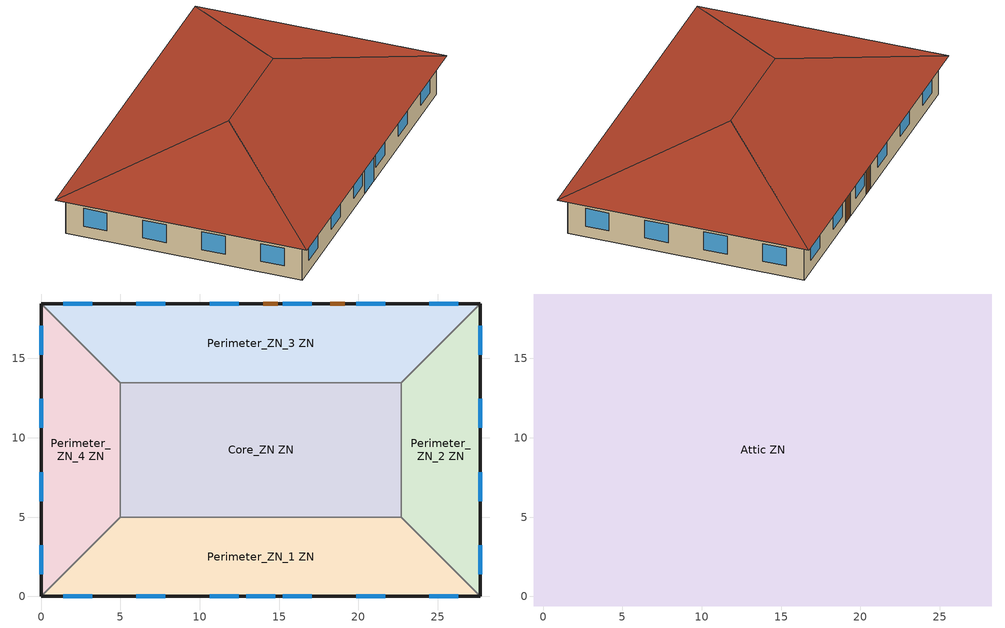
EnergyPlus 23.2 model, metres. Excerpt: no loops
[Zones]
Core_ZN ZN
 floor ground (Foundation F 126 Perim 0 Area 14966): 22.69,13.46 22.69,5 5,5 5,13.46 z0
 wall to Perimeter_ZN_2 ZN (Typical Interior Wall): 22.69,5 22.69,13.46 z0:3.05
 wall to Perimeter_ZN_3 ZN (Typical Interior Wall): 22.69,13.46 5,13.46 z0:3.05
 wall to Perimeter_ZN_1 ZN (Typical Interior Wall): 5,5 22.69,5 z0:3.05
 wall to Perimeter_ZN_4 ZN (Typical Interior Wall): 5,13.46 5,5 z0:3.05
Perimeter_ZN_1 ZN
 floor ground (Foundation F 126 Perim 2769 Area 11345): 22.69,5 27.69,0 0,0 5,5 z0
 wall outside (Typical Insulated Wood Framed Exterior Wall R-11.24): 0,0 27.69,0 z0:3.05
 wall to Perimeter_ZN_2 ZN (Typical Interior Wall): 27.69,0 22.69,5 z0:3.05
 wall to Perimeter_ZN_4 ZN (Typical Interior Wall): 5,5 0,0 z0:3.05
 window (U 0.54 SHGC 0.25 Simple Glazing Window U-0.54 SHGC 0.25 2): 12.93,0 14.76,0 z0:2.13
 window (U 0.54 SHGC 0.25 Simple Glazing Window U-0.54 SHGC 0.25): 1.39,0 3.22,0 / 6.01,0 7.84,0 / 10.62,0 12.45,0 / 15.24,0 17.07,0 / 19.85,0 21.68,0 / 24.47,0 26.3,0 z0.9:2.42
Perimeter_ZN_2 ZN
 floor ground (Foundation F 126 Perim 1846 Area 673): 27.69,18.46 27.69,0 22.69,5 22.69,13.46 z0
 wall outside (Typical Insulated Wood Framed Exterior Wall R-11.24): 27.69,0 27.69,18.46 z0:3.05
 wall to Perimeter_ZN_3 ZN (Typical Interior Wall): 27.69,18.46 22.69,13.46 z0:3.05
 window (U 0.54 SHGC 0.25 Simple Glazing Window U-0.54 SHGC 0.25): 27.69,1.39 27.69,3.22 / 27.69,6.01 27.69,7.84 / 27.69,10.62 27.69,12.45 / 27.69,15.24 27.69,17.07 z0.9:2.42
Perimeter_ZN_3 ZN
 floor ground (Foundation F 126 Perim 2769 Area 11345): 27.69,18.46 22.69,13.46 5,13.46 0,18.46 z0
 wall outside (Typical Insulated Wood Framed Exterior Wall R-11.24): 27.69,18.46 0,18.46 z0:3.05
 wall to Perimeter_ZN_4 ZN (Typical Interior Wall): 0,18.46 5,13.46 z0:3.05
 window (U 0.54 SHGC 0.25 Simple Glazing Window U-0.54 SHGC 0.25): 26.3,18.46 24.47,18.46 / 21.68,18.46 19.85,18.46 / 17.07,18.46 15.24,18.46 / 12.45,18.46 10.62,18.46 / 7.84,18.46 6.01,18.46 / 3.22,18.46 1.39,18.46 z0.9:2.42
 door (Typical Insulated Metal Door R-2.7): 14.91,18.46 14,18.46 / 19.13,18.46 18.22,18.46 z0:2.13
Perimeter_ZN_4 ZN
 floor ground (Foundation F 126 Perim 1846 Area 673): 0,18.46 5,13.46 5,5 0,0 z0
 wall outside (Typical Insulated Wood Framed Exterior Wall R-11.24): 0,18.46 0,0 z0:3.05
 window (U 0.54 SHGC 0.25 Simple Glazing Window U-0.54 SHGC 0.25): 0,17.07 0,15.24 / 0,12.45 0,10.62 / 0,7.84 0,6.01 / 0,3.22 0,1.39 z0.9:2.42
Attic ZN
 floor outside (Typical Attic Soffit): 28.29,19.06 28.29,-0.6 27.69,0 27.69,18.46 z3.05; 28.29,19.06 27.69,18.46 0,18.46 -0.6,19.06 z3.05; 27.69,0 28.29,-0.6 -0.6,-0.6 0,0 z3.05; -0.6,19.06 0,18.46 0,0 -0.6,-0.6 z3.05
 floor to Core_ZN ZN (Typical Wood Joist Attic Floor R-37.04 1): 22.69,13.46 22.69,5 5,5 5,13.46 z3.05
 floor to Perimeter_ZN_2 ZN (Typical Wood Joist Attic Floor R-37.04 1): 27.69,18.46 27.69,0 22.69,5 22.69,13.46 z3.05
 floor to Perimeter_ZN_3 ZN (Typical Wood Joist Attic Floor R-37.04 1): 27.69,18.46 22.69,13.46 5,13.46 0,18.46 z3.05
 floor to Perimeter_ZN_1 ZN (Typical Wood Joist Attic Floor R-37.04 1): 22.69,5 27.69,0 0,0 5,5 z3.05
 floor to Perimeter_ZN_4 ZN (Typical Wood Joist Attic Floor R-37.04 1): 0,18.46 5,13.46 5,5 0,0 z3.05
 roof outside (Typical Uninsulated Wood Joist Attic Roof): 18.46,9.23,6.33 28.29,-0.6,3.05 28.29,19.06,3.05; 18.46,9.23,6.33 28.29,19.06,3.05 -0.6,19.06,3.05 9.23,9.23,6.33; 9.23,9.23,6.33 -0.6,-0.6,3.05 28.29,-0.6,3.05 18.46,9.23,6.33; 9.23,9.23,6.33 -0.6,19.06,3.05 -0.6,-0.6,3.05
[Building]
-SmallOffice-ASHRAE 169-2013-2A created: 2024-03-22 13:12:20 +0100: North Axis {deg}=0; Terrain=City; Loads Convergence Tolerance Value {W}=0.04; Temperature Convergence Tolerance Value {deltaC}=0.2; Solar Distribution=FullInteriorAndExterior; Maximum Number of Warmup Days=25; Minimum Number of Warmup Days=6
[Site:Location]
Tampa-MacDill AFB_FL_USA: Latitude {deg}=27.85; Longitude {deg}=-82.52; Time Zone {hr}=-5; Elevation {m}=8
[Site:GroundTemperature:FCfactorMethod]
January Ground Temperature {C}=24.2; February Ground Temperature {C}=18.9; March Ground Temperature {C}=15.7; April Ground Temperature {C}=13.6; May Ground Temperature {C}=15.5; June Ground Temperature {C}=17.1; July Ground Temperature {C}=21.2; August Ground Temperature {C}=26.9; September Ground Temperature {C}=27.6; October Ground Temperature {C}=27.9; November Ground Temperature {C}=27.4; December Ground Temperature {C}=26.2
[Site:WaterMainsTemperature]
Calculation Method=Correlation; Annual Average Outdoor Air Temperature {C}=21.85; Maximum Difference In Monthly Average Outdoor Air Temperatures {deltaC}=14.3
[SizingPeriod:DesignDay] Day of Month=21; Dry-Bulb Temperature Range Modifier Type=DefaultMultipliers; Humidity Condition Type=Wetbulb; Barometric Pressure {Pa}=101229; Rain Indicator=No; Snow Indicator=No; Daylight Saving Time Indicator=No; Begin Environment Reset Mode=FullResetAtBeginEnvironment
Name | Month | Day Type | Maximum Dry-Bulb Temperature {C} | Daily Dry-Bulb Temperature Range {deltaC} | Wetbulb or DewPoint at Maximum Dry-Bulb {C} | Wind Speed {m/s} | Wind Direction {deg} | Solar Model Indicator | ASHRAE Clear Sky Optical Depth for Beam Irradiance (taub) | ASHRAE Clear Sky Optical Depth for Diffuse Irradiance (taud) | Sky Clearness
Tampa-MacDill.AFB_FL_USA Ann Clg .4% Condns DB=>MWB | 8 | SummerDesignDay | 33.9 | 7.9 | 25.1 | 3.1 | 270 | ASHRAETau | 0.491 | 2.016
Tampa-MacDill.AFB_FL_USA Ann Htg 99.6% Condns DB | 1 | WinterDesignDay | 4.6 | 0 | 4.6 | 2.5 | 10 | ASHRAEClearSky |  |  | 0
[Material] Thermal Absorptance=0.9; Solar Absorptance=0.7
Name | Roughness | Thickness {m} | Conductivity {W/m-K} | Density {kg/m3} | Specific Heat {J/kg-K} | Visible Absorptance
25mm Stucco | Smooth | 0.0254 | 0.72 | 1856 | 840 | 0.7
5/8 in. Gypsum Board | MediumSmooth | 0.0159 | 0.16 | 800 | 1090 | 0.7
5/8 in. Plywood | Smooth | 0.0159 | 0.12 | 544 | 1210 | 0.7
Asphalt Shingles | VeryRough | 0.0032 | 0.04 | 1120 | 1260 | 0.7
F08 Metal surface | Smooth | 0.0008 | 45.28 | 7824 | 500 | 0.7
G01 13mm gypsum board | Smooth | 0.0127 | 0.16 | 800 | 1090 | 0.5
Std Wood 6inch | MediumSmooth | 0.15 | 0.12 | 540 | 1210 | 0.7
[Material:NoMass] Roughness=Smooth; Thermal Absorptance=0.9; Solar Absorptance=0.7; Visible Absorptance=0.7
Name | Thermal Resistance {m2-K/W}
Typical Insulation R-1.85 | 0.326262
Typical Insulation R-35.4 1 | 6.23479
Typical Insulation R-9.06 | 1.59504
[WindowMaterial:SimpleGlazingSystem] U-Factor {W/m2-K}=3.06626; Solar Heat Gain Coefficient=0.25
U 0.54 SHGC 0.25 Simple Glazing U-0.54 SHGC 0.25; U 0.54 SHGC 0.25 Simple Glazing U-0.54 SHGC 0.25 2
[Construction]
InteriorFurnishings: Std Wood 6inch
Typical Attic Soffit: 5/8 in. Plywood
Typical Insulated Metal Door R-2.7: F08 Metal surface, Typical Insulation R-1.85
Typical Insulated Wood Framed Exterior Wall R-11.24: 25mm Stucco, 5/8 in. Gypsum Board, Typical Insulation R-9.06, 5/8 in. Gypsum Board
Typical Interior Wall: G01 13mm gypsum board, G01 13mm gypsum board
Typical Uninsulated Wood Joist Attic Roof: Asphalt Shingles, 5/8 in. Plywood
Typical Wood Joist Attic Floor R-37.04 1: 5/8 in. Gypsum Board, Typical Insulation R-35.4 1
U 0.54 SHGC 0.25 Simple Glazing Window U-0.54 SHGC 0.25: U 0.54 SHGC 0.25 Simple Glazing U-0.54 SHGC 0.25
U 0.54 SHGC 0.25 Simple Glazing Window U-0.54 SHGC 0.25 2: U 0.54 SHGC 0.25 Simple Glazing U-0.54 SHGC 0.25 2
[Construction:FfactorGroundFloor] F-Factor {W/m-K}=1.26344
Name | Area {m2} | PerimeterExposed {m}
Foundation F 126 Perim 0 Area 14966 | 149.6574 | 0
Foundation F 126 Perim 1846 Area 673 | 67.3 | 18.46
Foundation F 126 Perim 2769 Area 11345 | 113.45 | 27.69
[Zone] Multiplier=1
Name | Part of Total Floor Area
Attic ZN | No
Core_ZN ZN; Perimeter_ZN_1 ZN; Perimeter_ZN_2 ZN; Perimeter_ZN_3 ZN; Perimeter_ZN_4 ZN | Yes
[Space]
Name | Zone | Space Type
Attic | Attic ZN | Office Attic
Core_ZN | Core_ZN ZN | Office WholeBuilding - Sm Office
Perimeter_ZN_1 | Perimeter_ZN_1 ZN | Office WholeBuilding - Sm Office
Perimeter_ZN_2 | Perimeter_ZN_2 ZN | Office WholeBuilding - Sm Office
Perimeter_ZN_3 | Perimeter_ZN_3 ZN | Office WholeBuilding - Sm Office
Perimeter_ZN_4 | Perimeter_ZN_4 ZN | Office WholeBuilding - Sm Office
[SpaceList]
Office Attic: Attic
Office WholeBuilding - Sm Office: Perimeter_ZN_1, Perimeter_ZN_2, Perimeter_ZN_3, Perimeter_ZN_4, Core_ZN
[InternalMass] Construction=InteriorFurnishings
Name | Zone or ZoneList | Space or SpaceList | Surface Area {m2}
Attic Mass | Attic ZN | Attic | 1135.95
Core_ZN Mass | Core_ZN ZN | Core_ZN | 299.3148
Perimeter_ZN_1 Mass | Perimeter_ZN_1 ZN | Perimeter_ZN_1 | 226.9
Perimeter_ZN_2 Mass | Perimeter_ZN_2 ZN | Perimeter_ZN_2 | 134.6
Perimeter_ZN_3 Mass | Perimeter_ZN_3 ZN | Perimeter_ZN_3 | 226.9
Perimeter_ZN_4 Mass | Perimeter_ZN_4 ZN | Perimeter_ZN_4 | 134.6
[ZoneInfiltration:DesignFlowRate] Temperature Term Coefficient=0; Velocity Squared Term Coefficient=0
Name | Zone or ZoneList or Space or SpaceList | Schedule | Design Flow Rate Calculation Method | Design Flow Rate {m3/s} | Constant Term Coefficient | Velocity Term Coefficient | Flow Rate per Exterior Surface Area {m3/s-m2}
attic Infiltration | Attic | Always On | Flow/Zone | 0.2001 | 1 | 0
entry door Infiltration | Perimeter_ZN_1 | OfficeSmall INFIL_Door_Opening_SCH | Flow/Zone | 0.129785 | 1 | 0
Perimeter_ZN_1 Infiltration | Perimeter_ZN_1 | OfficeSmall INFIL_QUARTER_ON_SCH | Flow/ExteriorArea |  | 0 | 0.224 | 0.000569573
Perimeter_ZN_2 Infiltration | Perimeter_ZN_2 | OfficeSmall INFIL_QUARTER_ON_SCH | Flow/ExteriorArea |  | 0 | 0.224 | 0.000569573
Perimeter_ZN_3 Infiltration | Perimeter_ZN_3 | OfficeSmall INFIL_QUARTER_ON_SCH | Flow/ExteriorArea |  | 0 | 0.224 | 0.000569573
Perimeter_ZN_4 Infiltration | Perimeter_ZN_4 | OfficeSmall INFIL_QUARTER_ON_SCH | Flow/ExteriorArea |  | 0 | 0.224 | 0.000569573
[People]
Office WholeBuilding - Sm Office People: Zone or ZoneList or Space or SpaceList=Office WholeBuilding - Sm Office; Number of People Schedule=OfficeSmall BLDG_OCC_SCH; Number of People Calculation Method=People/Area; People per Floor Area {person/m2}=0.0602779; Fraction Radiant=0.3; Activity Level Schedule=OfficeSmall ACTIVITY_SCH; Work Efficiency Schedule=Work Efficiency Schedule; Clothing Insulation Schedule=Clothing Schedule; Air Velocity Schedule=Air Velocity Schedule
[ElectricEquipment]
Office WholeBuilding - Sm Office Elec Equip: Zone or ZoneList or Space or SpaceList=Office WholeBuilding - Sm Office; Schedule=OfficeSmall BLDG_EQUIP_SCH_2013; Design Level Calculation Method=Watts/Area; Watts per Zone Floor Area {W/m2}=6.78126; Fraction Latent=0; Fraction Radiant=0; Fraction Lost=0
[Lights] Schedule=OfficeSmall BLDG_LIGHT_SCH_2013; Design Level Calculation Method=Watts/Area; Watts per Zone Floor Area {W/m2}=8.50349; Return Air Fraction=0; Fraction Radiant=0.7; Fraction Visible=0.2; Fraction Replaceable=1
Name | Zone or ZoneList or Space or SpaceList
Core_ZN-Office WholeBuilding - Sm Office Lights | Core_ZN
Perimeter_ZN_1-Office WholeBuilding - Sm Office Lights | Perimeter_ZN_1
Perimeter_ZN_2-Office WholeBuilding - Sm Office Lights | Perimeter_ZN_2
Perimeter_ZN_3-Office WholeBuilding - Sm Office Lights | Perimeter_ZN_3
Perimeter_ZN_4-Office WholeBuilding - Sm Office Lights | Perimeter_ZN_4
[Daylighting:Controls] Lighting Control Type=Stepped; Minimum Input Power Fraction for Continuous or ContinuousOff Dimming Control=0.3; Minimum Light Output Fraction for Continuous or ContinuousOff Dimming Control=0.2; Number of Stepped Control Steps=3; Probability Lighting will be Reset When Needed in Manual Stepped Control=1; Glare Calculation Azimuth Angle of View Direction Clockwise from Zone y-Axis {deg}=-0; Maximum Allowable Discomfort Glare Index=22; Illuminance Setpoint at Reference Point 1 {lux}=377; Illuminance Setpoint at Reference Point 2 {lux}=377
Name | Zone or Space | Glare Calculation Daylighting Reference Point | Daylighting Reference Point Name 1 | Fraction of Lights Controlled by Reference Point 1 | Daylighting Reference Point Name 2 | Fraction of Lights Controlled by Reference Point 2
Perimeter_ZN_1 ZN DaylightingControls | Perimeter_ZN_1 ZN | Perimeter_ZN_1 Daylt Sensor 1 | Perimeter_ZN_1 Daylt Sensor 1 | 0.218 | Perimeter_ZN_1 Daylt Sensor 2 | 0.056
Perimeter_ZN_2 ZN DaylightingControls | Perimeter_ZN_2 ZN | Perimeter_ZN_2 Daylt Sensor 1 | Perimeter_ZN_2 Daylt Sensor 1 | 0.231 | Perimeter_ZN_2 Daylt Sensor 2 | 0.051
Perimeter_ZN_3 ZN DaylightingControls | Perimeter_ZN_3 ZN | Perimeter_ZN_3 Daylt Sensor 1 | Perimeter_ZN_3 Daylt Sensor 1 | 0.215 | Perimeter_ZN_3 Daylt Sensor 2 | 0.056
Perimeter_ZN_4 ZN DaylightingControls | Perimeter_ZN_4 ZN | Perimeter_ZN_4 Daylt Sensor 1 | Perimeter_ZN_4 Daylt Sensor 1 | 0.231 | Perimeter_ZN_4 Daylt Sensor 2 | 0.051
[AvailabilityManager:NightCycle] Applicability Schedule=Always On Discrete; Fan Schedule=OfficeSmall HVACOperationSchd; Control Type=CycleOnAny; Thermostat Tolerance {deltaC}=1; Cycling Run Time Control Type=FixedRunTime; Cycling Run Time {s}=1800
Availability Manager Night Cycle 5; Availability Manager Night Cycle 1; Availability Manager Night Cycle 2; Availability Manager Night Cycle 3; Availability Manager Night Cycle 4
[AvailabilityManager:Scheduled] Schedule=Always On Discrete
Core_ZN ZN PSZ-AC-1 OA System Availability Manager; Perimeter_ZN_1 ZN PSZ-AC-2 OA System Availability Manager; Perimeter_ZN_2 ZN PSZ-AC-3 OA System Availability Manager; Perimeter_ZN_3 ZN PSZ-AC-4 OA System Availability Manager; Perimeter_ZN_4 ZN PSZ-AC-5 OA System Availability Manager
[Exterior:Lights] Control Option=AstronomicalClock
Name | Schedule | Design Level {W}
NonDimming Exterior Lights Def | OfficeSmall Exterior_lighting_schedule_a | 50.7
Occ Sensing Exterior Lights Def | OfficeSmall Exterior_lighting_schedule_b_2016 | 560.6344
[EnergyManagementSystem:Sensor]
Name | Output:Variable or Output:Meter Index Key | Output:Variable or Output:Meter
Business_Sensor | OfficeSmall_BUSINESS_SCH | Schedule Value
Core_ZN_LSr | Core_ZN | Space Lights Electricity Rate
Perimeter_ZN_1_LSr | Perimeter_ZN_1 | Space Lights Electricity Rate
Perimeter_ZN_2_LSr | Perimeter_ZN_2 | Space Lights Electricity Rate
Perimeter_ZN_3_LSr | Perimeter_ZN_3 | Space Lights Electricity Rate
Perimeter_ZN_4_LSr | Perimeter_ZN_4 | Space Lights Electricity Rate
[EnergyManagementSystem:Actuator] Actuated Component Type=Lights; Actuated Component Control Type=Electricity Rate
Name | Actuated Component Unique
Core_ZN_Light1_Actuator | Core_ZN-Office WholeBuilding - Sm Office Lights
Perimeter_ZN_1_Light1_Actuator | Perimeter_ZN_1-Office WholeBuilding - Sm Office Lights
Perimeter_ZN_2_Light1_Actuator | Perimeter_ZN_2-Office WholeBuilding - Sm Office Lights
Perimeter_ZN_3_Light1_Actuator | Perimeter_ZN_3-Office WholeBuilding - Sm Office Lights
Perimeter_ZN_4_Light1_Actuator | Perimeter_ZN_4-Office WholeBuilding - Sm Office Lights
[EnergyManagementSystem:Program]
SET_Core_ZN_Light_EMS_Program: SET Core_ZN_LSr_IP=0.093*Core_ZN_LSr/149.65740000000002; IF (Business_Sensor <= 0) && (Core_ZN_LSr_IP >= 0.02); SET Core_ZN_Light1_Actuator = 0.02*149.65740000000002/0.09290304; ELSE; SET Core_ZN_Light1_Actuator = NULL; ENDIF
SET_Perimeter_ZN_1_Light_EMS_Program: SET Perimeter_ZN_1_LSr_IP=0.093*Perimeter_ZN_1_LSr/113.44999999999999; IF (Business_Sensor <= 0) && (Perimeter_ZN_1_LSr_IP >= 0.02); SET Perimeter_ZN_1_Light1_Actuator = 0.02*113.44999999999999/0.09290304; ELSE; SET Perimeter_ZN_1_Light1_Actuator = NULL; ENDIF
SET_Perimeter_ZN_2_Light_EMS_Program: SET Perimeter_ZN_2_LSr_IP=0.093*Perimeter_ZN_2_LSr/67.30000000000001; IF (Business_Sensor <= 0) && (Perimeter_ZN_2_LSr_IP >= 0.02); SET Perimeter_ZN_2_Light1_Actuator = 0.02*67.30000000000001/0.09290304; ELSE; SET Perimeter_ZN_2_Light1_Actuator = NULL; ENDIF
SET_Perimeter_ZN_3_Light_EMS_Program: SET Perimeter_ZN_3_LSr_IP=0.093*Perimeter_ZN_3_LSr/113.45000000000002; IF (Business_Sensor <= 0) && (Perimeter_ZN_3_LSr_IP >= 0.02); SET Perimeter_ZN_3_Light1_Actuator = 0.02*113.45000000000002/0.09290304; ELSE; SET Perimeter_ZN_3_Light1_Actuator = NULL; ENDIF
SET_Perimeter_ZN_4_Light_EMS_Program: SET Perimeter_ZN_4_LSr_IP=0.093*Perimeter_ZN_4_LSr/67.30000000000001; IF (Business_Sensor <= 0) && (Perimeter_ZN_4_LSr_IP >= 0.02); SET Perimeter_ZN_4_Light1_Actuator = 0.02*67.30000000000001/0.09290304; ELSE; SET Perimeter_ZN_4_Light1_Actuator = NULL; ENDIF
[EnergyManagementSystem:ProgramCallingManager]
SET_Core_ZN_Light_EMS_Program_Manager: AfterPredictorAfterHVACManagers; SET_Core_ZN_Light_EMS_Program
SET_Perimeter_ZN_1_Light_EMS_Program_Manager: AfterPredictorAfterHVACManagers; SET_Perimeter_ZN_1_Light_EMS_Program
SET_Perimeter_ZN_2_Light_EMS_Program_Manager: AfterPredictorAfterHVACManagers; SET_Perimeter_ZN_2_Light_EMS_Program
SET_Perimeter_ZN_3_Light_EMS_Program_Manager: AfterPredictorAfterHVACManagers; SET_Perimeter_ZN_3_Light_EMS_Program
SET_Perimeter_ZN_4_Light_EMS_Program_Manager: AfterPredictorAfterHVACManagers; SET_Perimeter_ZN_4_Light_EMS_Program
[Schedule:Day:Interval]
OfficeSmall BLDG_OCC_SCH Default; OfficeSmall BLDG_OCC_SCH Winter Design Day; Work Efficiency Schedule Default; OfficeSmall BLDG_EQUIP_SCH_2013 Winter Design Day; OfficeSmall BLDG_LIGHT_SCH_2013 Winter Design Day; OfficeSmall HVACOperationSchd Default; OfficeSmall HVACOperationSchd Winter Design Day; OfficeSmall INFIL_Door_Opening_SCH Default; OfficeSmall INFIL_Door_Opening_SCH Summer Design Day; OfficeSmall INFIL_Door_Opening_SCH Winter Design Day; OfficeSmall_BUSINESS_SCH Default; OfficeSmall_BUSINESS_SCH Winter Design Day: No, 24:00, 0
OfficeSmall BLDG_OCC_SCH Wkdy Day: No, 06:00, 0, 07:00, 0.11, 08:00, 0.21, 12:00, 1, 13:00, 0.53, 17:00, 1, 18:00, 0.32, 22:00, 0.11, 23:00, 0.05, 24:00, 0
OfficeSmall BLDG_OCC_SCH Summer Design Day; Clothing Schedule Default Winter Clothes; OfficeSmall BLDG_EQUIP_SCH_2013 Summer Design Day; OfficeSmall BLDG_LIGHT_SCH_2013 Summer Design Day; Always On Default; OfficeSmall INFIL_QUARTER_ON_SCH Default; OfficeSmall_BUSINESS_SCH Summer Design Day: No, 24:00, 1
OfficeSmall ACTIVITY_SCH Default; OfficeSmall ACTIVITY_SCH Summer Design Day; OfficeSmall ACTIVITY_SCH Winter Design Day: No, 24:00, 120
Air Velocity Schedule Default: No, 24:00, 0.2
OfficeSmall BLDG_EQUIP_SCH_2013 Wknd Day: No, 24:00, 0.163791
OfficeSmall BLDG_EQUIP_SCH_2013 Default|Wkdy Day; OfficeSmall BLDG_EQUIP_SCH_2013 Default: No, 06:00, 0.409478, 08:00, 0.479753, 12:00, 0.959505, 13:00, 0.901935, 17:00, 0.959505, 18:00, 0.479753, 23:00, 0.191901, 24:00, 0.163791
OfficeSmall BLDG_LIGHT_SCH_2013 Wknd Day: No, 24:00, 0.18
OfficeSmall BLDG_LIGHT_SCH_2013 Default|Wkdy Day; OfficeSmall BLDG_LIGHT_SCH_2013 Default: No, 05:00, 0.18, 06:00, 0.23, 07:00, 0.178641, 08:00, 0.326215, 12:00, 0.699031, 13:00, 0.621361, 17:00, 0.699031, 18:00, 0.473788, 20:00, 0.326215, 22:00, 0.248544, 23:00, 0.178641, 24:00, 0.18
OfficeSmall Exterior_lighting_schedule_a Default; OfficeSmall Exterior_lighting_schedule_a Summer Design Day; OfficeSmall Exterior_lighting_schedule_a Winter Design Day: No, 06:00, 0, 24:00, 1
OfficeSmall Exterior_lighting_schedule_b_2016 Default; OfficeSmall Exterior_lighting_schedule_b_2016 Summer Design Day; OfficeSmall Exterior_lighting_schedule_b_2016 Winter Design Day: No, 06:00, 0.5, 24:00, 1
OfficeSmall HVACOperationSchd SmrDsn|Wkdy Day; OfficeSmall HVACOperationSchd Summer Design Day: No, 06:00, 0, 19:00, 1, 24:00, 0
OfficeSmall INFIL_Door_Opening_SCH Wkdy Day: No, 06:00, 0, 07:00, 0.144, 08:00, 1, 12:00, 0.144, 13:00, 1, 17:00, 0.144, 18:00, 1, 19:00, 0.144, 24:00, 0
OfficeSmall INFIL_QUARTER_ON_SCH SmrDsn|Wkdy Day; OfficeSmall INFIL_QUARTER_ON_SCH Summer Design Day: No, 07:00, 1, 19:00, 0.25, 24:00, 1
OfficeSmall INFIL_QUARTER_ON_SCH Winter Design Day; OfficeSmall INFIL_QUARTER_ON_SCH WntrDsn|Sat Day: No, 07:00, 1, 18:00, 0.25, 24:00, 1
OfficeSmall_BUSINESS_SCH Wkdy Day: No, 06:00, 0, 22:00, 1, 24:00, 0
[Schedule:Week:Daily]
OfficeSmall BLDG_OCC_SCH Week Rule - Jan1-Dec31: OfficeSmall BLDG_OCC_SCH Default, OfficeSmall BLDG_OCC_SCH Wkdy Day, OfficeSmall BLDG_OCC_SCH Wkdy Day, OfficeSmall BLDG_OCC_SCH Wkdy Day, OfficeSmall BLDG_OCC_SCH Wkdy Day, OfficeSmall BLDG_OCC_SCH Wkdy Day, OfficeSmall BLDG_OCC_SCH Default, OfficeSmall BLDG_OCC_SCH Default, OfficeSmall BLDG_OCC_SCH Summer Design Day, OfficeSmall BLDG_OCC_SCH Winter Design Day, OfficeSmall BLDG_OCC_SCH Default, OfficeSmall BLDG_OCC_SCH Default
OfficeSmall ACTIVITY_SCH Week Rule - Jan1-Dec31: OfficeSmall ACTIVITY_SCH Default, OfficeSmall ACTIVITY_SCH Default, OfficeSmall ACTIVITY_SCH Default, OfficeSmall ACTIVITY_SCH Default, OfficeSmall ACTIVITY_SCH Default, OfficeSmall ACTIVITY_SCH Default, OfficeSmall ACTIVITY_SCH Default, OfficeSmall ACTIVITY_SCH Default, OfficeSmall ACTIVITY_SCH Summer Design Day, OfficeSmall ACTIVITY_SCH Winter Design Day, OfficeSmall ACTIVITY_SCH Default, OfficeSmall ACTIVITY_SCH Default
Work Efficiency Schedule Week Rule - Jan1-Dec31: Work Efficiency Schedule Default, Work Efficiency Schedule Default, Work Efficiency Schedule Default, Work Efficiency Schedule Default, Work Efficiency Schedule Default, Work Efficiency Schedule Default, Work Efficiency Schedule Default, Work Efficiency Schedule Default, Work Efficiency Schedule Default, Work Efficiency Schedule Default, Work Efficiency Schedule Default, Work Efficiency Schedule Default
Clothing Schedule Week Rule - Jan1-Dec31: Clothing Schedule Default Winter Clothes, Clothing Schedule Default Winter Clothes, Clothing Schedule Default Winter Clothes, Clothing Schedule Default Winter Clothes, Clothing Schedule Default Winter Clothes, Clothing Schedule Default Winter Clothes, Clothing Schedule Default Winter Clothes, Clothing Schedule Default Winter Clothes, Clothing Schedule Default Winter Clothes, Clothing Schedule Default Winter Clothes, Clothing Schedule Default Winter Clothes, Clothing Schedule Default Winter Clothes
Air Velocity Schedule Week Rule - Jan1-Dec31: Air Velocity Schedule Default, Air Velocity Schedule Default, Air Velocity Schedule Default, Air Velocity Schedule Default, Air Velocity Schedule Default, Air Velocity Schedule Default, Air Velocity Schedule Default, Air Velocity Schedule Default, Air Velocity Schedule Default, Air Velocity Schedule Default, Air Velocity Schedule Default, Air Velocity Schedule Default
OfficeSmall BLDG_EQUIP_SCH_2013 Week Rule - Jan1-Dec31: OfficeSmall BLDG_EQUIP_SCH_2013 Wknd Day, OfficeSmall BLDG_EQUIP_SCH_2013 Default|Wkdy Day, OfficeSmall BLDG_EQUIP_SCH_2013 Default|Wkdy Day, OfficeSmall BLDG_EQUIP_SCH_2013 Default|Wkdy Day, OfficeSmall BLDG_EQUIP_SCH_2013 Default|Wkdy Day, OfficeSmall BLDG_EQUIP_SCH_2013 Default|Wkdy Day, OfficeSmall BLDG_EQUIP_SCH_2013 Wknd Day, OfficeSmall BLDG_EQUIP_SCH_2013 Default, OfficeSmall BLDG_EQUIP_SCH_2013 Summer Design Day, OfficeSmall BLDG_EQUIP_SCH_2013 Winter Design Day, OfficeSmall BLDG_EQUIP_SCH_2013 Default, OfficeSmall BLDG_EQUIP_SCH_2013 Default
OfficeSmall BLDG_LIGHT_SCH_2013 Week Rule - Jan1-Dec31: OfficeSmall BLDG_LIGHT_SCH_2013 Wknd Day, OfficeSmall BLDG_LIGHT_SCH_2013 Default|Wkdy Day, OfficeSmall BLDG_LIGHT_SCH_2013 Default|Wkdy Day, OfficeSmall BLDG_LIGHT_SCH_2013 Default|Wkdy Day, OfficeSmall BLDG_LIGHT_SCH_2013 Default|Wkdy Day, OfficeSmall BLDG_LIGHT_SCH_2013 Default|Wkdy Day, OfficeSmall BLDG_LIGHT_SCH_2013 Wknd Day, OfficeSmall BLDG_LIGHT_SCH_2013 Default, OfficeSmall BLDG_LIGHT_SCH_2013 Summer Design Day, OfficeSmall BLDG_LIGHT_SCH_2013 Winter Design Day, OfficeSmall BLDG_LIGHT_SCH_2013 Default, OfficeSmall BLDG_LIGHT_SCH_2013 Default
Always On Week Rule - Jan1-Dec31: Always On Default, Always On Default, Always On Default, Always On Default, Always On Default, Always On Default, Always On Default, Always On Default, Always On Default, Always On Default, Always On Default, Always On Default
OfficeSmall Exterior_lighting_schedule_a Week Rule - Jan1-Dec31: OfficeSmall Exterior_lighting_schedule_a Default, OfficeSmall Exterior_lighting_schedule_a Default, OfficeSmall Exterior_lighting_schedule_a Default, OfficeSmall Exterior_lighting_schedule_a Default, OfficeSmall Exterior_lighting_schedule_a Default, OfficeSmall Exterior_lighting_schedule_a Default, OfficeSmall Exterior_lighting_schedule_a Default, OfficeSmall Exterior_lighting_schedule_a Default, OfficeSmall Exterior_lighting_schedule_a Summer Design Day, OfficeSmall Exterior_lighting_schedule_a Winter Design Day, OfficeSmall Exterior_lighting_schedule_a Default, OfficeSmall Exterior_lighting_schedule_a Default
OfficeSmall Exterior_lighting_schedule_b_2016 Week Rule - Jan1-Dec31: OfficeSmall Exterior_lighting_schedule_b_2016 Default, OfficeSmall Exterior_lighting_schedule_b_2016 Default, OfficeSmall Exterior_lighting_schedule_b_2016 Default, OfficeSmall Exterior_lighting_schedule_b_2016 Default, OfficeSmall Exterior_lighting_schedule_b_2016 Default, OfficeSmall Exterior_lighting_schedule_b_2016 Default, OfficeSmall Exterior_lighting_schedule_b_2016 Default, OfficeSmall Exterior_lighting_schedule_b_2016 Default, OfficeSmall Exterior_lighting_schedule_b_2016 Summer Design Day, OfficeSmall Exterior_lighting_schedule_b_2016 Winter Design Day, OfficeSmall Exterior_lighting_schedule_b_2016 Default, OfficeSmall Exterior_lighting_schedule_b_2016 Default
OfficeSmall HVACOperationSchd Week Rule - Jan1-Dec31: OfficeSmall HVACOperationSchd Default, OfficeSmall HVACOperationSchd SmrDsn|Wkdy Day, OfficeSmall HVACOperationSchd SmrDsn|Wkdy Day, OfficeSmall HVACOperationSchd SmrDsn|Wkdy Day, OfficeSmall HVACOperationSchd SmrDsn|Wkdy Day, OfficeSmall HVACOperationSchd SmrDsn|Wkdy Day, OfficeSmall HVACOperationSchd Default, OfficeSmall HVACOperationSchd Default, OfficeSmall HVACOperationSchd Summer Design Day, OfficeSmall HVACOperationSchd Winter Design Day, OfficeSmall HVACOperationSchd Default, OfficeSmall HVACOperationSchd Default
OfficeSmall INFIL_Door_Opening_SCH Week Rule - Jan1-Dec31: OfficeSmall INFIL_Door_Opening_SCH Default, OfficeSmall INFIL_Door_Opening_SCH Wkdy Day, OfficeSmall INFIL_Door_Opening_SCH Wkdy Day, OfficeSmall INFIL_Door_Opening_SCH Wkdy Day, OfficeSmall INFIL_Door_Opening_SCH Wkdy Day, OfficeSmall INFIL_Door_Opening_SCH Wkdy Day, OfficeSmall INFIL_Door_Opening_SCH Default, OfficeSmall INFIL_Door_Opening_SCH Default, OfficeSmall INFIL_Door_Opening_SCH Summer Design Day, OfficeSmall INFIL_Door_Opening_SCH Winter Design Day, OfficeSmall INFIL_Door_Opening_SCH Default, OfficeSmall INFIL_Door_Opening_SCH Default
OfficeSmall INFIL_QUARTER_ON_SCH Week Rule - Jan1-Dec31: OfficeSmall INFIL_QUARTER_ON_SCH Default, OfficeSmall INFIL_QUARTER_ON_SCH SmrDsn|Wkdy Day, OfficeSmall INFIL_QUARTER_ON_SCH SmrDsn|Wkdy Day, OfficeSmall INFIL_QUARTER_ON_SCH SmrDsn|Wkdy Day, OfficeSmall INFIL_QUARTER_ON_SCH SmrDsn|Wkdy Day, OfficeSmall INFIL_QUARTER_ON_SCH SmrDsn|Wkdy Day, OfficeSmall INFIL_QUARTER_ON_SCH WntrDsn|Sat Day, OfficeSmall INFIL_QUARTER_ON_SCH Default, OfficeSmall INFIL_QUARTER_ON_SCH Summer Design Day, OfficeSmall INFIL_QUARTER_ON_SCH Winter Design Day, OfficeSmall INFIL_QUARTER_ON_SCH Default, OfficeSmall INFIL_QUARTER_ON_SCH Default
OfficeSmall_BUSINESS_SCH Week Rule - Jan1-Dec31: OfficeSmall_BUSINESS_SCH Default, OfficeSmall_BUSINESS_SCH Wkdy Day, OfficeSmall_BUSINESS_SCH Wkdy Day, OfficeSmall_BUSINESS_SCH Wkdy Day, OfficeSmall_BUSINESS_SCH Wkdy Day, OfficeSmall_BUSINESS_SCH Wkdy Day, OfficeSmall_BUSINESS_SCH Default, OfficeSmall_BUSINESS_SCH Default, OfficeSmall_BUSINESS_SCH Summer Design Day, OfficeSmall_BUSINESS_SCH Winter Design Day, OfficeSmall_BUSINESS_SCH Default, OfficeSmall_BUSINESS_SCH Default
[Schedule:Year]
OfficeSmall BLDG_OCC_SCH: OfficeSmall BLDG_OCC_SCH Week Rule - Jan1-Dec31, 1, 1, 12, 31
OfficeSmall ACTIVITY_SCH: OfficeSmall ACTIVITY_SCH Week Rule - Jan1-Dec31, 1, 1, 12, 31
Work Efficiency Schedule: Work Efficiency Schedule Week Rule - Jan1-Dec31, 1, 1, 12, 31
Clothing Schedule: Clothing Schedule Week Rule - Jan1-Dec31, 1, 1, 12, 31
Air Velocity Schedule: Air Velocity Schedule Week Rule - Jan1-Dec31, 1, 1, 12, 31
OfficeSmall BLDG_EQUIP_SCH_2013: OfficeSmall BLDG_EQUIP_SCH_2013 Week Rule - Jan1-Dec31, 1, 1, 12, 31
OfficeSmall BLDG_LIGHT_SCH_2013: OfficeSmall BLDG_LIGHT_SCH_2013 Week Rule - Jan1-Dec31, 1, 1, 12, 31
Always On: Always On Week Rule - Jan1-Dec31, 1, 1, 12, 31
OfficeSmall Exterior_lighting_schedule_a: OfficeSmall Exterior_lighting_schedule_a Week Rule - Jan1-Dec31, 1, 1, 12, 31
OfficeSmall Exterior_lighting_schedule_b_2016: OfficeSmall Exterior_lighting_schedule_b_2016 Week Rule - Jan1-Dec31, 1, 1, 12, 31
OfficeSmall HVACOperationSchd: OfficeSmall HVACOperationSchd Week Rule - Jan1-Dec31, 1, 1, 12, 31
OfficeSmall INFIL_Door_Opening_SCH: OfficeSmall INFIL_Door_Opening_SCH Week Rule - Jan1-Dec31, 1, 1, 12, 31
OfficeSmall INFIL_QUARTER_ON_SCH: OfficeSmall INFIL_QUARTER_ON_SCH Week Rule - Jan1-Dec31, 1, 1, 12, 31
OfficeSmall_BUSINESS_SCH: OfficeSmall_BUSINESS_SCH Week Rule - Jan1-Dec31, 1, 1, 12, 31
[Schedule:Constant]
Always On Discrete: Hourly Value=1
